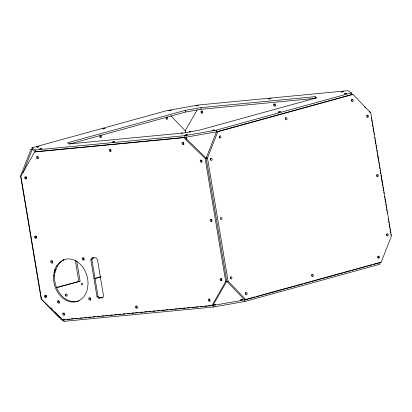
<?xml version="1.0" encoding="UTF-8"?>
<svg xmlns="http://www.w3.org/2000/svg" width="412" height="412" viewBox="0 0 412 412"><rect width="100%" height="100%" fill="white"/><g stroke="black" fill="none" stroke-linecap="round" stroke-linejoin="round"><path stroke-width="0.62" d="M54.333 271.106L53.514 276.467A21.934 16.861 74.6 0 0 67.63 301.012A21.934 16.861 74.6 0 0 87.19 289.857L88.008 284.496A21.934 16.861 74.6 0 0 71.647 259.246C63.644 257.289 56.156 263.526 54.333 271.106L55.383 270.818L57.319 266.095L60.245 262.336L63.958 259.792L62.907 260.08M55.383 270.818C51.078 284.836 62.779 305.895 79.068 300.755M166.221 118.98L166.278 118.826A1.138 0.721 84.5 0 0 166.16 117.693M32.141 149.278L30.9 149.618L20.6 175.888L41.21 299.05L59.009 317.57L60.322 317.446L61.321 318.069M23.087 172.772L32.218 149.494L31.935 147.81L167.154 110.529L198.749 104.972L347.898 90.686L351.395 92.875L351.678 94.554L216.46 131.84L184.864 137.397L35.715 151.683L34.665 151.977L20.863 176.048L41.473 299.215L62.768 319.928L211.917 305.637L245.882 299.668L381.1 262.382L391.4 236.112L370.79 112.95L352.991 94.43L351.678 94.554M54.981 311.889L60.322 317.446L60.605 319.125L64.102 321.314L213.251 307.028L244.846 301.471L244.568 299.792L226.77 281.272L206.16 158.11L216.46 131.84L216.182 130.161L351.395 92.875M245.882 299.668L228.088 281.149L207.478 157.981L217.778 131.716L352.991 94.43M91.866 258.123L95.816 257.747L97.412 259.297L103.551 295.971L102.516 297.773L98.566 298.154L96.969 296.599L90.831 259.931L91.866 258.123L94.049 257.727M103.005 297.536L99.622 297.861L98.025 296.31L91.886 259.637L92.921 257.835M185.549 132.633L185.23 130.728L197.147 109.937M211.917 305.637L225.719 281.566L205.109 158.399L183.814 137.685L34.665 151.977M213.251 307.028L212.973 305.349L226.77 281.272L228.088 281.149M377.85 257.577L378.479 256.485M185.122 110.385L67.475 142.825L69.221 143.922L183.366 132.988L199.166 130.213L316.813 97.768L315.067 96.676L200.922 107.609L185.122 110.385L185.405 112.064L69.613 143.994M183.814 137.685L184.864 137.397L206.16 158.11L207.478 157.981M205.109 158.399L206.16 158.11M59.194 262.624L60.245 262.336M56.269 266.384L57.319 266.095M55.002 269.463L56.058 269.175M90.831 259.931L91.886 259.637M54.806 269.953L55.857 269.664M54.075 272.785L55.131 272.497M53.575 276.066L54.626 275.777M56.073 287.571L80.113 281.18L76.735 260.976M56.161 287.787L80.113 281.18M94.848 278.404L101.033 276.699M94.925 278.62L100.492 277.085M96.969 296.599L98.025 296.31M98.566 298.154L99.622 297.861M62.768 319.928L65.101 319.511M225.719 281.566L226.77 281.272M245.186 299.622L255.11 296.887M256.352 296.542L259.452 295.687M260.693 295.347L295.43 285.768M296.671 285.428L302.872 283.714M304.113 283.374L310.313 281.664M311.554 281.319L343.186 272.6M344.427 272.255L350.633 270.545M351.874 270.205L358.074 268.495M359.316 268.15L365.516 266.44M366.757 266.101L371.722 264.731M372.958 264.391L379.164 262.681M244.846 301.471L380.065 264.19L379.782 262.506M185.405 112.064L201.2 109.288L315.345 98.355L315.067 96.676M31.935 147.81L35.437 150.004L184.586 135.718L216.182 130.161M214.781 306.358L215.069 306.312M30.9 149.618L32.218 149.494L35.715 151.683L35.437 150.004M216.46 131.84L217.778 131.716M380.219 262.465L381.1 262.382M67.022 319.331L69.582 319.084M70.864 318.96L74.062 318.656M75.345 318.533L77.904 318.285M79.825 318.105L82.385 317.858M84.305 317.673L86.865 317.431M88.147 317.307L90.707 317.06M92.628 316.874L95.187 316.632M97.108 316.447L99.668 316.2M101.589 316.019L104.148 315.772M105.431 315.649L107.99 315.407M109.911 315.221L112.471 314.974M114.392 314.794L116.951 314.547M118.234 314.423L120.793 314.176M122.714 313.996L125.274 313.748M127.195 313.563L129.754 313.321M131.675 313.135L134.235 312.888M135.517 312.77L138.077 312.523M139.998 312.337L142.557 312.095M144.478 311.91L147.038 311.663M148.32 311.539L150.88 311.297M152.8 311.112L155.36 310.864M157.281 310.684L159.841 310.437M161.762 310.251L164.321 310.009M165.603 309.886L168.163 309.639M170.084 309.458L172.643 309.211M174.564 309.026L177.124 308.784M178.406 308.66L181.604 308.351M182.887 308.228L185.446 307.985M187.367 307.8L189.927 307.553M191.848 307.373L194.407 307.125M195.69 307.002L198.249 306.76M200.17 306.574L202.73 306.327M204.651 306.147L207.21 305.9M208.493 305.776L212.973 305.349M351.045 93.838L351.951 94.719M364.635 107.058L365.542 107.939M369.167 111.461L370.527 112.785M170.99 115.911L185.23 130.728M51.423 308.181L52.314 309.108M371.377 117.863L371.588 119.135M371.804 120.402L372.015 121.674M372.227 122.946L372.438 124.213M372.654 125.485L372.865 126.752M373.076 128.024L373.287 129.291M373.504 130.563L373.715 131.83M373.926 133.102L374.137 134.369M374.673 137.546L374.884 138.813M375.095 140.085L375.306 141.357M375.523 142.624L375.734 143.896M375.945 145.163L376.156 146.435M376.372 147.702L376.583 148.974M376.795 150.241L377.006 151.513M377.222 152.78L377.433 154.052M377.644 155.324L378.602 161.035M378.813 162.307L379.025 163.574M379.241 164.846L379.452 166.113M379.663 167.385L379.874 168.652M380.091 169.924L380.302 171.191M380.513 172.463L380.724 173.735M380.94 175.002L382.321 183.258M382.532 184.525L382.743 185.797M382.959 187.063L383.17 188.335M383.381 189.602L383.593 190.874M383.809 192.147L384.02 193.413M384.551 196.586L384.762 197.858M384.978 199.13L385.189 200.397M385.4 201.669L385.611 202.936M385.828 204.208L386.039 205.475M386.25 206.747L386.461 208.014M386.677 209.286L386.889 210.558M387.1 211.825L387.311 213.097M388.269 218.808L388.48 220.08M388.696 221.347L388.907 222.619M389.119 223.886L389.33 225.158M389.546 226.425L389.757 227.697M389.968 228.969L390.179 230.236M390.396 231.508L390.607 232.775M390.818 234.047L391.029 235.314M200.922 107.609L201.2 109.288M186.291 137.078L186.718 139.617M184.586 135.718L184.864 137.397M75.314 260.472L78.8 281.303M63.819 319.635L64.102 321.314M219.447 136.465A1.138 0.721 84.5 0 1 219.534 136.738L219.575 137.031A1.138 0.721 84.5 0 1 219.416 137.835M210.249 158.393A1.138 0.721 84.5 0 1 210.692 160.113M285.372 117.868A1.138 0.721 84.5 0 1 285.707 119.192M351.673 99.828A1.138 0.721 84.5 0 1 351.673 101.429M366.865 115.638A1.138 0.721 84.5 0 1 366.86 117.235M376.779 174.884A1.138 0.721 84.5 0 1 376.779 176.485M386.698 234.16A1.138 0.721 84.5 0 1 386.698 235.762M377.758 256.382A1.138 0.721 84.5 0 1 378.02 257.964M311.755 274.825A1.138 0.721 84.5 0 1 311.869 276.205M230.262 277.055A1.138 0.721 84.5 0 1 230.524 278.641M245.274 292.726A1.138 0.721 84.5 0 1 245.717 294.446M99.962 135.847A1.138 0.721 84.5 0 1 99.962 137.448M166.453 117.266A1.138 0.721 84.5 0 0 166.196 118.29L166.252 118.579A1.138 0.721 84.5 0 0 167.504 118.95L167.596 118.702A1.138 0.721 84.5 0 0 167.411 117.451A1.138 0.721 84.5 0 0 166.613 117.132M181.476 133.359A1.138 0.721 84.5 0 1 182.619 133.287M100.765 135.316A1.138 0.721 84.5 0 1 101.419 137.021A1.138 0.721 84.5 0 1 100.204 137.098A1.138 0.721 84.5 0 1 100.574 135.327M26.517 176.918A1.138 0.721 84.5 0 1 25.817 178.242M36.436 236.179A1.138 0.721 84.5 0 1 35.545 237.441M46.355 296.027A1.138 0.721 84.5 0 1 45.464 296.702M46.283 295.162A1.138 0.721 84.5 0 1 46.355 295.445M65.709 294.616A1.138 0.721 84.5 0 1 65.709 295.991M38.512 158.229A1.138 0.875 74.6 0 1 38.059 158.028L37.863 157.827A1.138 0.875 74.6 0 1 37.806 156.246M26.646 178.762A1.138 0.875 74.6 0 1 25.848 177.886A1.138 0.875 74.6 0 1 26.09 176.733M110.952 151.153A1.138 0.875 74.6 0 1 110.627 149.211M183.943 144.272A1.138 0.875 74.6 0 1 183.232 142.439M202.117 161.952A1.138 0.875 74.6 0 1 201.411 160.113M212.036 221.213A1.138 0.875 74.6 0 1 211.232 220.343A1.138 0.875 74.6 0 1 211.48 219.184M221.95 280.479A1.138 0.875 74.6 0 1 221.151 279.604A1.138 0.875 74.6 0 1 221.393 278.445M209.94 300.935A1.138 0.875 74.6 0 1 209.322 299.859A1.138 0.875 74.6 0 1 209.811 298.865M137.412 307.996A1.138 0.875 74.6 0 1 136.614 307.125A1.138 0.875 74.6 0 1 136.861 305.967M46.247 297.196A1.138 0.875 74.6 0 1 45.923 295.255M64.653 314.969A1.138 0.875 74.6 0 1 63.855 314.093A1.138 0.875 74.6 0 1 64.102 312.935M36.56 238.023A1.138 0.875 74.6 0 1 35.762 237.152A1.138 0.875 74.6 0 1 36.009 235.994M52.983 262.882A1.226 0.942 74.6 0 1 51.876 261.924A1.226 0.942 74.6 0 1 52.345 260.538M90.795 299.89A1.226 0.942 74.6 0 1 89.94 298.947A1.226 0.942 74.6 0 1 90.202 297.706M59.431 302.892A1.226 0.942 74.6 0 1 58.54 301.8A1.226 0.942 74.6 0 1 59.045 300.569M84.352 259.879A1.226 0.942 74.6 0 1 83.291 259.076A1.226 0.942 74.6 0 1 83.502 257.675M190.159 132.128A1.138 0.875 74.6 0 1 190.457 131.407M202.879 112.903A1.138 0.875 74.6 0 1 202.426 112.703L202.23 112.507A1.138 0.875 74.6 0 1 202.04 111.142M275.319 105.827A1.138 0.875 74.6 0 1 274.995 103.886M189.149 132.139A1.138 0.875 74.6 0 1 190.668 131.995M39.655 149.031L41.88 148.665L39.655 149.031M102.82 128.92L105.05 128.554L102.82 128.92M112.409 142.063L114.639 141.697L112.409 142.063M168.972 110.679L171.201 110.313L168.972 110.679M185.168 135.09L187.398 134.724L185.168 135.09M195.942 105.935L198.167 105.57L195.942 105.935M212.139 130.352L214.364 129.986L212.139 130.352M213.555 304.72L215.785 304.355L213.555 304.72M268.701 98.968L270.926 98.602L268.701 98.968M278.291 112.11L280.521 111.745L278.291 112.11M240.526 299.982L242.75 299.617L240.526 299.982M341.455 91.994L343.685 91.629L341.455 91.994M344.442 93.869L346.672 93.503L344.442 93.869M36.709 147.136L38.898 146.811L36.709 147.136M201.37 112.996L201.18 112.795A1.138 0.875 74.6 0 1 201.298 111.06A1.138 0.875 74.6 0 1 202.637 111.884L202.678 112.177A1.138 0.875 74.6 0 1 201.37 112.996M37.003 158.316L36.812 158.12A1.138 0.875 74.6 0 1 36.931 156.38A1.138 0.875 74.6 0 1 38.27 157.209L38.311 157.497A1.138 0.875 74.6 0 1 37.003 158.316M219.869 137.902L219.709 137.721A1.138 0.721 84.5 0 1 219.745 135.934A1.138 0.721 84.5 0 1 220.853 136.609L220.894 136.902A1.138 0.721 84.5 0 1 219.869 137.902M376.949 175.965L376.877 175.682A1.138 0.721 84.5 0 1 377.392 174.369A1.138 0.721 84.5 0 1 378.283 175.291L378.309 175.589A1.138 0.721 84.5 0 1 377.768 176.604A1.138 0.721 84.5 0 1 376.949 175.965M386.873 234.109A1.138 0.721 84.5 0 0 387.501 235.896A1.138 0.721 84.5 0 0 388.13 234.289A1.138 0.721 84.5 0 0 386.873 234.109M367.035 115.581A1.138 0.721 84.5 0 0 367.664 117.369A1.138 0.721 84.5 0 0 368.297 115.762A1.138 0.721 84.5 0 0 367.035 115.581M220.667 217.943A1.138 0.721 84.5 0 0 221.296 219.73A1.138 0.721 84.5 0 0 221.924 218.118A1.138 0.721 84.5 0 0 220.667 217.943M210.748 158.677A1.138 0.721 84.5 0 0 211.377 160.464A1.138 0.721 84.5 0 0 212.005 158.857A1.138 0.721 84.5 0 0 210.748 158.677M230.581 277.204A1.138 0.721 84.5 0 0 231.209 278.991A1.138 0.721 84.5 0 0 231.843 277.384A1.138 0.721 84.5 0 0 230.581 277.204M245.773 293.014A1.138 0.721 84.5 0 0 246.402 294.796A1.138 0.721 84.5 0 0 247.03 293.19A1.138 0.721 84.5 0 0 245.773 293.014M311.925 274.773A1.138 0.721 84.5 0 0 312.553 276.555A1.138 0.721 84.5 0 0 313.182 274.948A1.138 0.721 84.5 0 0 311.925 274.773M378.077 256.532A1.138 0.721 84.5 0 0 378.705 258.314A1.138 0.721 84.5 0 0 379.339 256.707A1.138 0.721 84.5 0 0 378.077 256.532M351.848 99.776A1.138 0.721 84.5 0 0 352.476 101.563A1.138 0.721 84.5 0 0 353.105 99.951A1.138 0.721 84.5 0 0 351.848 99.776M285.691 118.017A1.138 0.721 84.5 0 0 286.319 119.804A1.138 0.721 84.5 0 0 286.953 118.193A1.138 0.721 84.5 0 0 285.691 118.017M65.781 294.57A1.138 0.721 84.5 0 0 66.543 296.228A1.138 0.721 84.5 0 0 67.027 294.487A1.138 0.721 84.5 0 0 65.781 294.57M81.555 283.734A0.855 0.541 84.5 0 0 82.132 284.98A0.855 0.541 84.5 0 0 82.493 283.672A0.855 0.541 84.5 0 0 81.555 283.734M34.701 236.725A1.138 0.875 74.6 0 0 35.741 238.332A1.138 0.875 74.6 0 0 36.22 236.581A1.138 0.875 74.6 0 0 34.701 236.725M210.172 219.915A1.138 0.875 74.6 0 0 211.212 221.522A1.138 0.875 74.6 0 0 211.691 219.771A1.138 0.875 74.6 0 0 210.172 219.915M109.319 149.942A1.138 0.875 74.6 0 0 110.359 151.549A1.138 0.875 74.6 0 0 110.838 149.798A1.138 0.875 74.6 0 0 109.319 149.942M135.553 306.698A1.138 0.875 74.6 0 0 136.593 308.305A1.138 0.875 74.6 0 0 137.072 306.554A1.138 0.875 74.6 0 0 135.553 306.698M44.62 295.986A1.138 0.875 74.6 0 0 45.66 297.593A1.138 0.875 74.6 0 0 46.139 295.842A1.138 0.875 74.6 0 0 44.62 295.986M62.794 313.666A1.138 0.875 74.6 0 0 63.834 315.273A1.138 0.875 74.6 0 0 64.313 313.522A1.138 0.875 74.6 0 0 62.794 313.666M24.782 177.464A1.138 0.875 74.6 0 0 25.822 179.071A1.138 0.875 74.6 0 0 26.301 177.315A1.138 0.875 74.6 0 0 24.782 177.464M182.078 142.974A1.138 0.875 74.6 0 0 183.119 144.581A1.138 0.875 74.6 0 0 183.597 142.825A1.138 0.875 74.6 0 0 182.078 142.974M200.253 160.649A1.138 0.875 74.6 0 0 201.298 162.256A1.138 0.875 74.6 0 0 201.777 160.505A1.138 0.875 74.6 0 0 200.253 160.649M220.09 279.176A1.138 0.875 74.6 0 0 221.131 280.783A1.138 0.875 74.6 0 0 221.61 279.032A1.138 0.875 74.6 0 0 220.09 279.176M208.312 299.725A1.138 0.875 74.6 0 0 209.353 301.332A1.138 0.875 74.6 0 0 209.832 299.581A1.138 0.875 74.6 0 0 208.312 299.725M50.81 261.445A1.226 0.942 74.6 0 0 51.933 263.175A1.226 0.942 74.6 0 0 52.448 261.29A1.226 0.942 74.6 0 0 50.81 261.445M57.51 301.476A1.226 0.942 74.6 0 0 58.628 303.201A1.226 0.942 74.6 0 0 59.143 301.316A1.226 0.942 74.6 0 0 57.51 301.476M88.874 298.468A1.226 0.942 74.6 0 0 89.996 300.199A1.226 0.942 74.6 0 0 90.511 298.314A1.226 0.942 74.6 0 0 88.874 298.468M82.179 258.442A1.226 0.942 74.6 0 0 83.296 260.168A1.226 0.942 74.6 0 0 83.811 258.283A1.226 0.942 74.6 0 0 82.179 258.442M273.686 104.617A1.138 0.875 74.6 0 0 274.727 106.224A1.138 0.875 74.6 0 0 275.206 104.473A1.138 0.875 74.6 0 0 273.686 104.617"/></g></svg>
